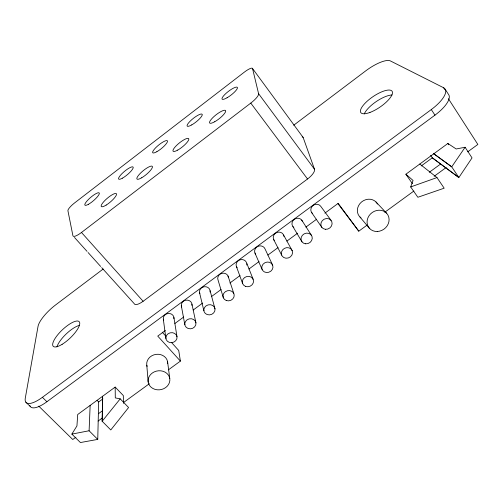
<?xml version="1.0" encoding="UTF-8"?>
<svg xmlns="http://www.w3.org/2000/svg" width="503" height="503" viewBox="0 0 503 503"><rect width="100%" height="100%" fill="white"/><g stroke="black" fill="none" stroke-linecap="round" stroke-linejoin="round"><path stroke-width="0.75" d="M123.524 403.387L123.31 395.547L115.181 387.077L77.713 414.503L76.94 425.915L71.86 434.108L80.417 442.539L97.752 439.402L98.657 401.966L97.048 400.331M97.752 439.402L89.1 430.763L90.15 405.405M419.81 164.028L436.981 177.572L444.174 188.191L417.861 197.27L410.681 186.946L413.064 180.464L405.877 174.227L447.877 143.474L456.177 148.976L465.099 147.253L472.034 157.892L458.862 177.54L432.316 157.829L430.637 155.326M465.099 147.253L451.732 166.833L458.862 177.54L432.316 157.829L421.212 165.952M120.211 398.835L102.178 421.244L110.786 429.952L128.592 407.524L120.211 398.835L115.294 397.911L115.181 387.077M81.48 232.474L250.777 103.096A11.971 3.049 -37.4 0 0 258.592 93.709L252.537 68.521A8.375 1.911 -37.4 0 0 244.527 71.998L74.475 203.011A8.105 1.805 -40.7 0 0 67.911 210.675L72.91 235.712A11.638 2.873 -41.1 0 0 81.48 232.474L143.122 301.278L307.54 178.993A11.506 4.137 -36.6 0 0 314.501 169.234L303.152 137.495L252.537 68.521M103.159 269.042L55.525 304.994A21.497 6.294 -43.1 0 0 38.052 326.29L25.295 398.106A25.71 8.582 -45 0 0 42.409 397.307L431.291 109.56A27.451 9.79 -33 0 0 443.564 87.723L390.347 60.907A22.905 6.973 -34.5 0 0 365.775 70.829L293.695 125.228M29.759 405.412A25.647 8.727 -45.2 0 0 46.898 401.746L434.957 115.149A27.376 9.947 -32.8 0 0 448.965 95.13L445.406 89.591M165.355 330.509L157.753 336.098L180.401 361.104L168.373 369.868M174.849 323.523L183.708 317.003M193.209 310.018L202.703 303.032M211.562 296.512L221.062 289.521M229.921 283L240.05 275.55M248.916 269.03L259.045 261.579M267.904 255.059L278.033 247.608M286.899 241.088L297.657 233.172M305.887 227.117L316.651 219.201M324.881 213.146L338.173 203.363L358.784 231.173L367.02 225.174M98.657 401.966L102.908 398.86M98.374 413.743L102.719 410.567M429.254 172.315L440.659 163.991M75.909 437.214L72.746 439.515L38.788 406.16M98.079 421.068L102.511 417.836M123.411 402.614L149.372 383.701M384.751 212.26L413.881 191.039M434.152 176.276L446.186 167.512M467.715 151.831L477.85 144.449L448.393 98.701M410.681 186.946L436.981 177.572M71.86 434.108L89.1 430.763M433.787 153.792L451.732 166.833L433.806 153.773M25.842 402.161L30.281 406.499M42.409 397.307L46.898 401.746M375.986 201.961L386.436 213.058M74.482 237.454L87.038 251.368M88.082 252.525L100.638 266.439M101.681 267.596L134.112 303.535A11.198 3.911 -41.9 0 0 143.122 301.278M162.255 332.194L165.852 336.193M171.51 342.474L178.716 350.465L180.401 361.104M360.003 217.063L369.78 228.702M358.784 231.173L337.934 203.64M250.777 103.096L307.54 178.993M258.592 93.709L314.501 169.234M331.156 220.496L320.637 206.18A5.52 5.043 -33 0 0 312.596 205.884A5.52 5.043 -33 0 0 312.696 213.656M405.877 174.227L412.41 183.658M311.759 212.731L321.813 227.35M447.877 143.474L448.726 144.763M431.291 109.56L434.957 115.149M443.564 87.723L444.74 89.559M301.743 220.113L311.288 235.077M292.922 226.62L302.007 241.88M283.623 235.083L292.23 250.733A5.734 5.2 -26.4 0 1 285.949 258.209A5.734 5.2 -26.4 0 1 282.623 249.834A5.734 5.2 -26.4 0 1 292.23 250.733M273.55 239.296L281.649 255.14M272.632 265.1A5.709 5.175 -23.4 0 0 263.025 264.232A5.709 5.175 -23.4 0 0 266.427 272.519A5.709 5.175 -23.4 0 0 272.632 265.1L264.987 248.828A5.439 4.967 -23.6 0 0 257.423 246.633A5.439 4.967 -23.6 0 0 255.612 254.134M254.946 253.015L262.101 269.489M253.172 279.372L246.464 262.484A5.42 4.942 -20.6 0 0 238.887 260.321A5.42 4.942 -20.6 0 0 237.133 267.759M236.46 266.653L242.679 283.742M228.054 276.046L233.845 293.551M223.389 297.902L218.095 280.202A5.401 4.911 -17.7 0 1 221.766 273.381A5.401 4.911 -17.7 0 1 228.393 277.285M210.116 290.753L215.001 308.905A5.652 5.068 -15.3 0 1 207.217 314.589A5.652 5.068 -15.3 0 1 206.067 305.868A5.652 5.068 -15.3 0 1 215.001 308.905M199.49 292.444L203.86 310.691M191.957 304.139L195.937 322.876A5.634 5.03 -13 0 1 188.204 328.522A5.634 5.03 -13 0 1 186.984 319.889A5.634 5.03 -13 0 1 195.937 322.876M181.344 305.83L184.815 324.674M173.906 317.437L176.999 336.759A5.627 4.992 -10.9 0 1 169.322 342.373A5.627 4.992 -10.9 0 1 168.027 333.822A5.627 4.992 -10.9 0 1 176.999 336.759M163.318 319.135L165.902 338.563M167.606 361.871L169.775 378.558A10.94 9.519 -9.8 0 1 154.861 389.316A10.94 9.519 -9.8 0 1 152.283 373.037A10.94 9.519 -9.8 0 1 169.775 378.558M146.801 365.291L148.184 382.135M364.285 113.904A18.907 6.394 -34.2 0 1 376.219 101.581A18.907 6.394 -34.2 0 1 392.063 94.985M56.946 346.863A17.85 5.766 -43.6 0 1 66.189 333.961A17.85 5.766 -43.6 0 1 79.531 325.334M147.09 366.461A10.544 9.243 -9.6 0 1 156.056 354.364A10.544 9.243 -9.6 0 1 167.688 363.682M360.984 217.906A11.016 9.871 -36.7 0 1 361.512 202.005A11.016 9.871 -36.7 0 1 377.514 204.042M163.689 320.336A5.363 4.804 -10.6 0 1 167.876 313.526A5.363 4.804 -10.6 0 1 173.912 318.695M293.865 227.538A5.489 5.017 -29.9 0 1 294.255 219.377A5.489 5.017 -29.9 0 1 302.391 221.257M274.204 240.421A5.464 4.999 -26.7 0 1 276.719 232.543A5.464 4.999 -26.7 0 1 283.931 236.36M181.709 307.044A5.376 4.841 -12.7 0 1 185.953 300.178A5.376 4.841 -12.7 0 1 191.951 305.403M199.842 293.664A5.388 4.873 -15.1 0 1 204.149 286.748A5.388 4.873 -15.1 0 1 210.103 292.036M246.791 263.729A5.42 4.942 -20.6 0 1 246.753 265.037M302.19 136.847A8.079 2.616 -36.6 0 1 303.152 137.495M102.618 396.276L102.178 421.244L102.637 396.263M377.244 231.487A11.45 10.192 -36.3 0 0 388.014 215.202A11.45 10.192 -36.3 0 0 368.976 215.85A11.45 10.192 -36.3 0 0 377.244 231.487M325.403 229.299A5.797 5.25 -32.5 0 0 331.817 221.697A5.797 5.25 -32.5 0 0 322.216 220.742A5.797 5.25 -32.5 0 0 325.403 229.299M305.61 243.804A5.766 5.225 -29.5 0 0 311.954 236.265A5.766 5.225 -29.5 0 0 302.353 235.335A5.766 5.225 -29.5 0 0 305.61 243.804M226.356 300.555A5.665 5.105 -17.8 0 0 234.191 294.833A5.665 5.105 -17.8 0 0 225.281 291.746A5.665 5.105 -17.8 0 0 226.356 300.555M245.627 286.433A5.684 5.143 -20.5 0 0 253.512 280.668A5.684 5.143 -20.5 0 0 244.628 277.537A5.684 5.143 -20.5 0 0 245.627 286.433M156.867 151.699A9.463 2.226 -39.2 0 0 167.505 141.029A9.463 2.226 -39.2 0 0 155.811 147.618A9.463 2.226 -39.2 0 0 156.867 151.699M122.392 178.181A9.412 2.201 -39.8 0 0 133.226 167.38A9.412 2.201 -39.8 0 0 121.971 173.642A9.412 2.201 -39.8 0 0 122.392 178.181M88.339 204.35A9.394 2.163 -40.5 0 0 99.349 193.416A9.394 2.163 -40.5 0 0 88.534 199.358A9.394 2.163 -40.5 0 0 88.339 204.35M191.762 124.889A9.532 2.251 -38.4 0 0 202.206 114.351A9.532 2.251 -38.4 0 0 190.052 121.273A9.532 2.251 -38.4 0 0 191.762 124.889M227.086 97.752A9.632 2.27 -37.7 0 0 237.334 87.352A9.632 2.27 -37.7 0 0 224.715 94.621A9.632 2.27 -37.7 0 0 227.086 97.752M214.743 121.732A10.091 2.509 -38.1 0 0 225.596 110.622A10.091 2.509 -38.1 0 0 212.48 117.985A10.091 2.509 -38.1 0 0 214.743 121.732M177.71 150.095A9.997 2.484 -38.9 0 0 188.782 138.834A9.997 2.484 -38.9 0 0 176.176 145.82A9.997 2.484 -38.9 0 0 177.71 150.095M141.739 177.754A9.934 2.452 -39.6 0 0 152.371 166.474A9.934 2.452 -39.6 0 0 139.809 173.843A9.934 2.452 -39.6 0 0 141.739 177.754M106.19 205.067A9.903 2.414 -40.4 0 0 116.438 193.762A9.903 2.414 -40.4 0 0 103.92 201.508A9.903 2.414 -40.4 0 0 106.19 205.067M369.975 112.439A18.957 6.294 -34.3 0 0 392.39 91.867A18.957 6.294 -34.3 0 0 366.951 101.399A18.957 6.294 -34.3 0 0 369.975 112.439M62.127 344.316A17.894 5.665 -43.5 0 0 79.443 322.002A17.894 5.665 -43.5 0 0 57.065 335.627A17.894 5.665 -43.5 0 0 62.127 344.316"/></g></svg>
